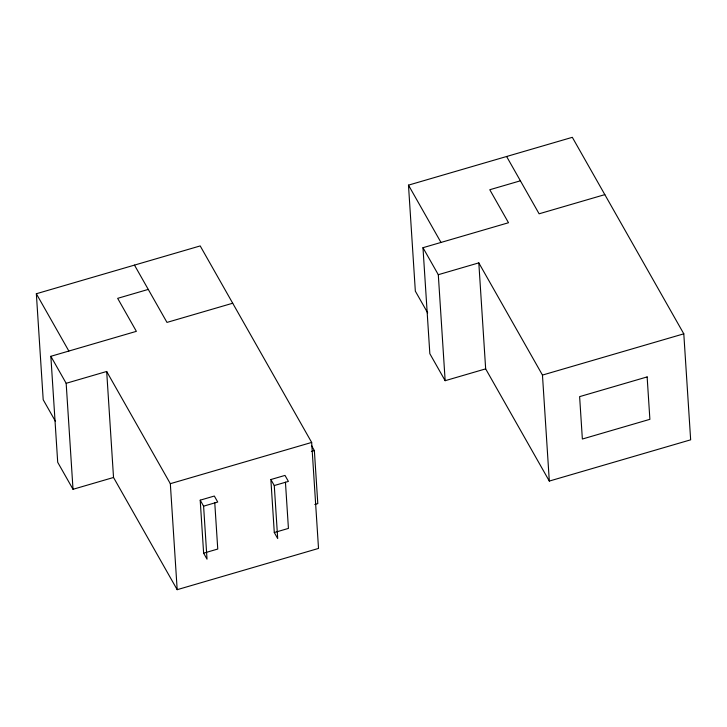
<?xml version="1.0" encoding="UTF-8"?>
<svg xmlns="http://www.w3.org/2000/svg" width="727" height="727" viewBox="0 0 727 727"><rect width="100%" height="100%" fill="white"/><g stroke="black" fill="none" stroke-linecap="round" stroke-linejoin="round"><path stroke-width="1.09" d="M55.534 421.469L43.202 399.741L36.35 293.744L200.198 245.926L311.665 442.434L318.517 548.431L177.179 589.679L113.53 477.475L106.678 371.479L66.166 383.302L50.854 356.303L136.376 331.339L117.656 298.343L148.263 289.41M427.667 312.874L415.335 291.136L408.483 185.14L572.322 137.321L683.798 333.829L690.65 439.826L549.312 481.074L485.663 368.871L478.811 262.874L438.299 274.697L422.978 247.698L508.5 222.735L489.78 189.738L520.396 180.805M232.704 303.232L166.983 322.406L134.477 265.11M604.828 194.627L539.116 213.802L506.61 156.505M50.854 356.303L57.706 462.299L73.018 489.298L113.53 477.475M422.978 247.698L429.839 353.695L445.151 380.694L485.663 368.871M106.678 371.479L170.327 483.682L311.665 442.434M478.811 262.874L542.46 375.077L683.798 333.829M311.374 451.494L314.373 450.622L317.799 503.611L314.8 504.493M200.198 500.167L214.329 496.041L217.736 502.039L203.596 506.165L200.198 500.167L203.624 553.165L207.022 559.163L203.596 506.165M270.862 479.538L285.002 475.413L288.401 481.419L274.27 485.536L270.862 479.538L274.288 532.537L277.696 538.534L274.27 485.536M203.624 553.165L217.755 549.039L214.765 502.802M274.288 532.537L288.428 528.411L285.438 482.183M408.483 185.14L440.989 242.445M311.601 445.733L314.373 450.622M36.35 293.744L68.856 351.041M542.46 375.077L549.312 481.074M438.299 274.697L445.151 380.694M170.327 483.682L177.179 589.679M66.166 383.302L73.018 489.298M647.139 376.922L579.619 396.633L582.363 439.026L649.883 419.325L647.139 376.922"/></g></svg>
